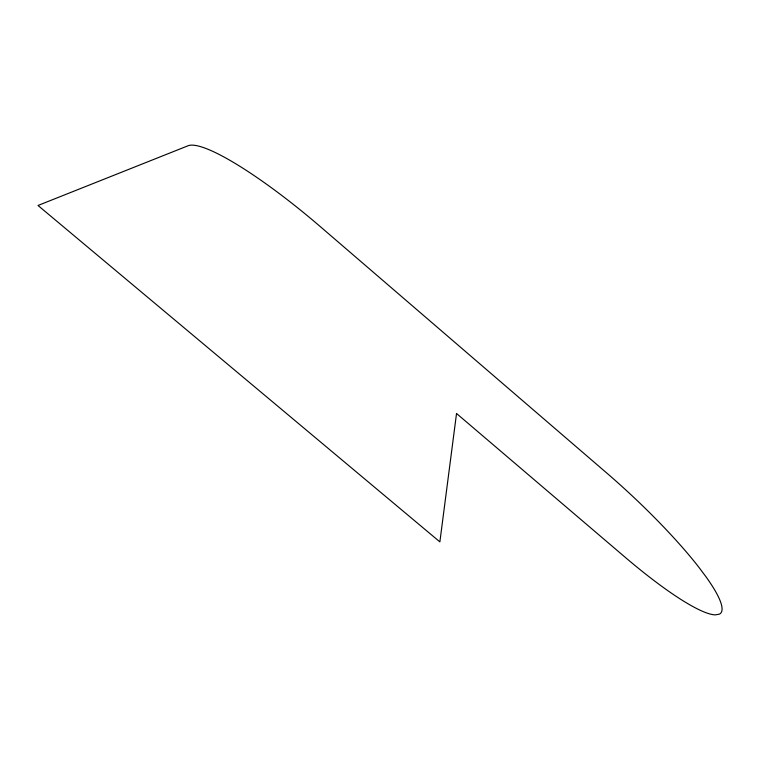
<?xml version="1.0" encoding="UTF-8"?>
<svg xmlns="http://www.w3.org/2000/svg" width="760" height="760" viewBox="0 0 760 760"><rect width="100%" height="100%" fill="white"/><g stroke="black" fill="none" stroke-linecap="round" stroke-linejoin="round"><path stroke-width="1.14" d="M456.532 413.497L439.878 541.88L38 205.475L188.138 145.73A150.993 26.913 40.5 0 1 320.207 226.537L606.689 472.967A145.274 25.251 43.1 0 1 698.554 566.856L706.239 577.115A145.274 25.251 43.1 0 1 719.397 614.146L715.264 614.878A145.274 25.251 43.1 0 1 625.014 557.137L456.532 413.497"/></g></svg>
